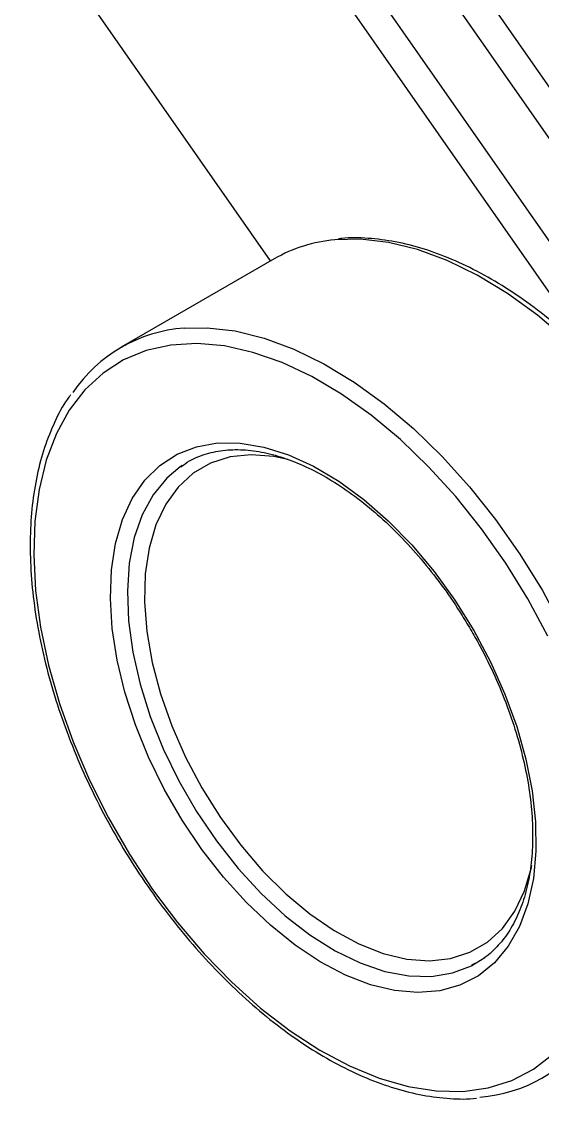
# Model space of a CAD drawing. Header units: millimetres. Extents: x 143 to 484, y 74 to 419.
# Drawn here: x 202.1 to 245.3, y 74 to 163.5 of the extents above; entities that cross this region are included whole.
import ezdxf

# ---------------------------------------------------------------- set-up
doc = ezdxf.new("R2010")
doc.units = ezdxf.units.MM

msp = doc.modelspace()

# ---------------------------------------------------------------- linework, layer by layer
at = {"color": 7, "linetype": 'Continuous', "lineweight": 25}
for p, q in [((170.973, 252.431), (249.454, 140.124)), ((168.852, 251.207), (247.332, 138.9)), ((185.106, 240.727), (253.696, 142.574)), ((187.693, 241.286), (255.818, 143.798)), ((222.748, 143.616), (156.241, 238.789)), ((223.058, 143.795), (210.33, 136.447)), ((215.402, 126.655), (215.233, 126.54))]:
    msp.add_line(p, q, dxfattribs=at)
at = {"color": 7, "linetype": 'Continuous', "lineweight": 25, "flags": 128}
for points in [[(258.041, 123.616), (256.179, 126.63), (254.157, 129.508), (251.995, 132.223), (249.716, 134.745), (247.343, 137.048), (244.901, 139.11), (242.413, 140.909), (239.907, 142.427), (237.408, 143.648), (234.94, 144.559), (232.531, 145.151), (230.203, 145.418), (228.084, 145.368)], [(215.579, 138.04), (217.475, 138.07), (219.803, 137.803), (222.212, 137.211), (224.68, 136.3), (227.179, 135.079), (229.685, 133.562), (232.173, 131.763), (234.615, 129.701), (236.988, 127.397), (239.267, 124.875), (241.429, 122.161), (243.451, 119.282), (245.313, 116.269)], [(244.106, 115.571), (242.266, 118.545), (240.266, 121.384), (238.127, 124.056), (235.871, 126.535), (233.522, 128.793), (231.105, 130.806), (228.646, 132.553), (226.171, 134.016), (223.706, 135.18), (221.277, 136.031), (218.911, 136.56), (216.631, 136.763), (214.462, 136.637), (212.428, 136.183), (210.549, 135.407), (208.846, 134.316), (207.337, 132.922), (206.037, 131.239), (204.961, 129.286), (204.12, 127.084), (203.523, 124.655), (203.175, 122.025), (203.082, 119.222), (203.243, 116.277), (203.658, 113.22), (204.321, 110.083), (205.226, 106.9), (206.363, 103.705), (207.72, 100.531), (209.283, 97.412), (211.035, 94.381), (212.957, 91.471), (215.03, 88.712), (217.231, 86.133), (219.536, 83.762), (221.922, 81.623), (224.363, 79.74), (226.833, 78.133), (229.307, 76.818), (231.757, 75.81), (234.158, 75.118), (236.484, 74.752), (238.712, 74.713), (240.816, 75.003), (242.775, 75.619), (244.568, 76.554), (246.177, 77.799)], [(239.61, 112.965), (241.002, 110.354), (242.199, 107.679), (243.185, 104.976), (243.945, 102.283), (244.469, 99.639), (244.749, 97.08), (244.782, 94.643), (244.567, 92.361), (244.107, 90.267), (243.409, 88.39), (242.482, 86.756), (241.339, 85.389), (239.997, 84.307), (238.474, 83.526), (236.792, 83.056), (234.974, 82.905), (233.045, 83.074), (231.034, 83.561), (228.968, 84.36), (226.875, 85.458), (224.786, 86.84), (222.73, 88.488), (220.736, 90.378), (218.831, 92.484), (217.043, 94.775), (215.396, 97.22), (213.913, 99.784), (212.616, 102.432), (211.523, 105.126), (210.649, 107.829), (210.006, 110.502), (209.603, 113.108), (209.446, 115.61), (209.537, 117.974), (209.875, 120.166), (210.455, 122.155), (211.269, 123.913), (212.306, 125.416), (213.551, 126.643), (214.986, 127.576), (216.591, 128.203), (218.344, 128.514), (220.221, 128.505), (222.194, 128.176), (224.237, 127.532), (226.32, 126.582), (228.414, 125.34), (230.49, 123.822), (232.519, 122.05), (234.472, 120.049), (236.322, 117.847), (238.043, 115.474), (239.61, 112.965)], [(224.179, 127.153), (223.013, 127.396), (221.139, 127.539), (219.382, 127.351), (217.769, 126.835), (216.326, 125.999), (215.076, 124.856), (214.038, 123.424), (213.229, 121.726), (212.661, 119.788), (212.343, 117.642), (212.281, 115.321), (212.475, 112.861), (212.922, 110.301), (213.615, 107.683), (214.544, 105.046), (215.694, 102.433), (217.046, 99.885)], [(215.233, 126.54), (214.121, 125.602), (212.995, 124.219), (212.094, 122.562), (211.432, 120.656), (211.019, 118.53), (210.86, 116.215), (210.958, 113.749), (211.312, 111.166), (211.917, 108.508), (212.762, 105.813), (213.836, 103.123), (215.123, 100.479), (216.601, 97.921), (218.25, 95.487), (220.045, 93.215), (221.957, 91.139), (223.958, 89.289), (226.018, 87.696), (228.105, 86.381), (230.188, 85.367), (232.235, 84.667), (234.216, 84.292), (236.1, 84.249), (237.858, 84.537), (239.427, 85.134)], [(245.313, 116.269), (246.995, 113.151), (248.481, 109.961), (249.754, 106.733), (250.803, 103.498), (251.616, 100.29), (252.185, 97.142), (252.504, 94.086), (252.57, 91.154), (252.382, 88.376), (251.942, 85.78), (251.254, 83.393), (250.326, 81.239), (249.25, 79.457)], [(245.766, 112.492), (244.106, 115.571)], [(217.046, 99.885), (218.579, 97.442), (220.269, 95.142), (222.09, 93.022), (224.012, 91.115), (226.006, 89.452), (228.039, 88.058), (230.081, 86.956), (232.098, 86.163), (234.058, 85.691), (235.932, 85.548), (237.689, 85.736), (239.302, 86.252), (240.745, 87.088), (241.995, 88.231), (243.033, 89.663), (243.842, 91.361), (244.411, 93.299), (244.446, 93.465)], [(239.427, 85.134), (239.464, 85.153), (240.533, 85.809)]]:
    msp.add_lwpolyline(points, dxfattribs=at)
at = {"color": 7, "linetype": 'Continuous', "lineweight": 25}
for centre, radius, start, end in [((229.203, 132.974), 12.444, 95.1581, 119.59329), ((216.457, 125.833), 12.238, 94.11535, 145.84308), ((239.204, 86.428), 12.227, 274.29537, 325.24242)]:
    msp.add_arc(centre, radius, start, end, dxfattribs=at)
for points, knots in [([(258.407, 123.827), (258.11, 124.33), (257.251, 125.787), (255.711, 128.12), (253.755, 130.763), (251.679, 133.251), (249.502, 135.562), (247.244, 137.675), (244.924, 139.572), (242.561, 141.234), (240.175, 142.646), (237.788, 143.794), (235.42, 144.663), (233.09, 145.253), (230.834, 145.52), (229.248, 145.574), (228.454, 145.449), (228.351, 145.433)], [0, 0, 0, 0, 0.038465, 0.111426, 0.18442, 0.257437, 0.330488, 0.403585, 0.476737, 0.54995, 0.623227, 0.696555, 0.769901, 0.843185, 0.916298, 0.989097, 1, 1, 1, 1]), ([(206.137, 132.493), (206.048, 132.377), (205.537, 131.714), (204.8, 130.274), (203.946, 128.18), (203.328, 125.864), (202.927, 123.372), (202.756, 120.722), (202.813, 117.94), (203.097, 115.053), (203.606, 112.087), (204.332, 109.07), (205.27, 106.027), (206.41, 102.986), (207.742, 99.974), (209.253, 97.018), (210.93, 94.143), (212.759, 91.375), (214.722, 88.739), (216.803, 86.259), (218.984, 83.956), (221.245, 81.852), (223.568, 79.966), (225.932, 78.314), (228.318, 76.914), (230.705, 75.779), (233.072, 74.923), (235.4, 74.344), (237.65, 74.097), (239.14, 74.04), (239.842, 74.15), (239.853, 74.152)], [0, 0, 0, 0, 0.007616, 0.043715, 0.080061, 0.116618, 0.153323, 0.190113, 0.226938, 0.263762, 0.30057, 0.337356, 0.374122, 0.410869, 0.447603, 0.484329, 0.521051, 0.557775, 0.594506, 0.631249, 0.668009, 0.704792, 0.741604, 0.778446, 0.81532, 0.85222, 0.889127, 0.926001, 0.962786, 0.99941, 1, 1, 1, 1]), ([(215.302, 126.54), (215.535, 126.709), (216.181, 127.178), (217.41, 127.647), (218.964, 127.961), (220.647, 127.978), (222.421, 127.713), (224.265, 127.169), (226.156, 126.354), (228.072, 125.277), (229.987, 123.949), (231.876, 122.386), (233.714, 120.608), (235.475, 118.638), (237.134, 116.5), (238.453, 114.556), (239.186, 113.32), (239.451, 112.873)], [0, 0, 0, 0, 0.041479, 0.114617, 0.18762, 0.259622, 0.330597, 0.400885, 0.470825, 0.540644, 0.610449, 0.680298, 0.750217, 0.820207, 0.890258, 0.960351, 1, 1, 1, 1]), ([(239.451, 112.873), (239.688, 112.454), (240.375, 111.236), (241.391, 109.159), (242.425, 106.654), (243.262, 104.141), (243.895, 101.656), (244.316, 99.234), (244.521, 96.907), (244.509, 94.706), (244.283, 92.662), (243.852, 90.801), (243.222, 89.145), (242.408, 87.708), (241.41, 86.517), (240.424, 85.662), (239.709, 85.315), (239.442, 85.185)], [0, 0, 0, 0, 0.037063, 0.107852, 0.178641, 0.24938, 0.320047, 0.390623, 0.461094, 0.531459, 0.601745, 0.672009, 0.742362, 0.813035, 0.884374, 0.956752, 1, 1, 1, 1])]:
    msp.add_open_spline(points, degree=3, knots=knots, dxfattribs=at)

doc.saveas('drawing.dxf')
